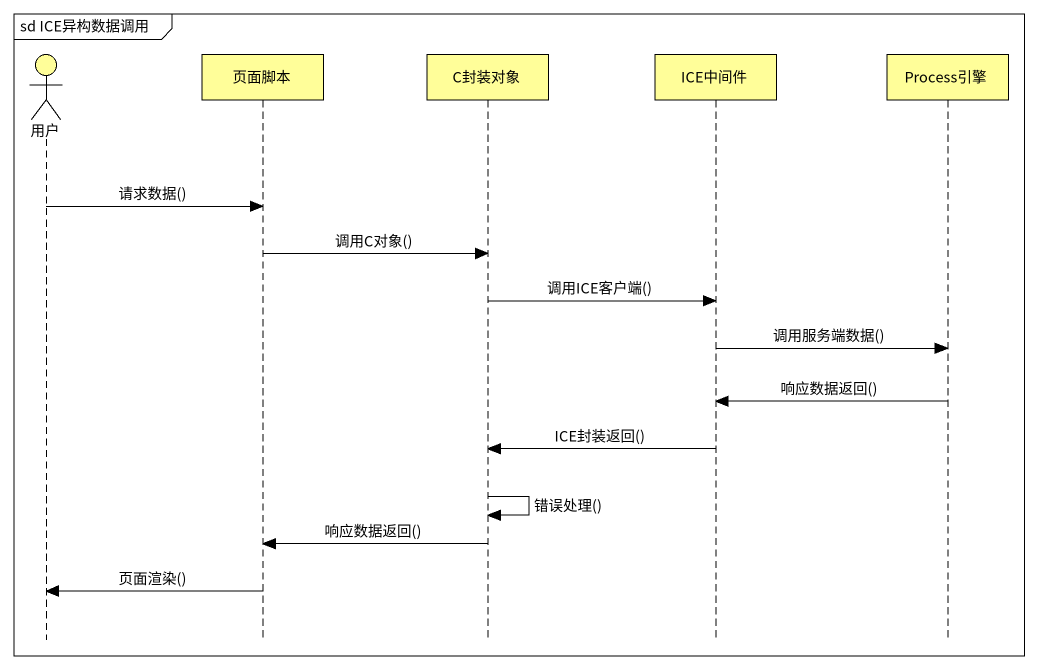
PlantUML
@startuml
mainframe sd ICE异构数据调用
hide footbox
actor 用户 #FFFE99
participant 页面脚本 #FFFE99
participant C封装对象 #FFFE99
participant ICE中间件 #FFFE99
participant Process引擎 #FFFE99

用户 -> 页面脚本 : 请求数据()
页面脚本 -> C封装对象 : 调用C对象()
C封装对象 -> ICE中间件 : 调用ICE客户端()
ICE中间件 -> Process引擎 : 调用服务端数据()
Process引擎 -> ICE中间件 : 响应数据返回()
ICE中间件 -> C封装对象 : ICE封装返回()
C封装对象 -> C封装对象 : 错误处理()
C封装对象 -> 页面脚本 : 响应数据返回()
页面脚本 -> 用户 : 页面渲染()
@enduml
